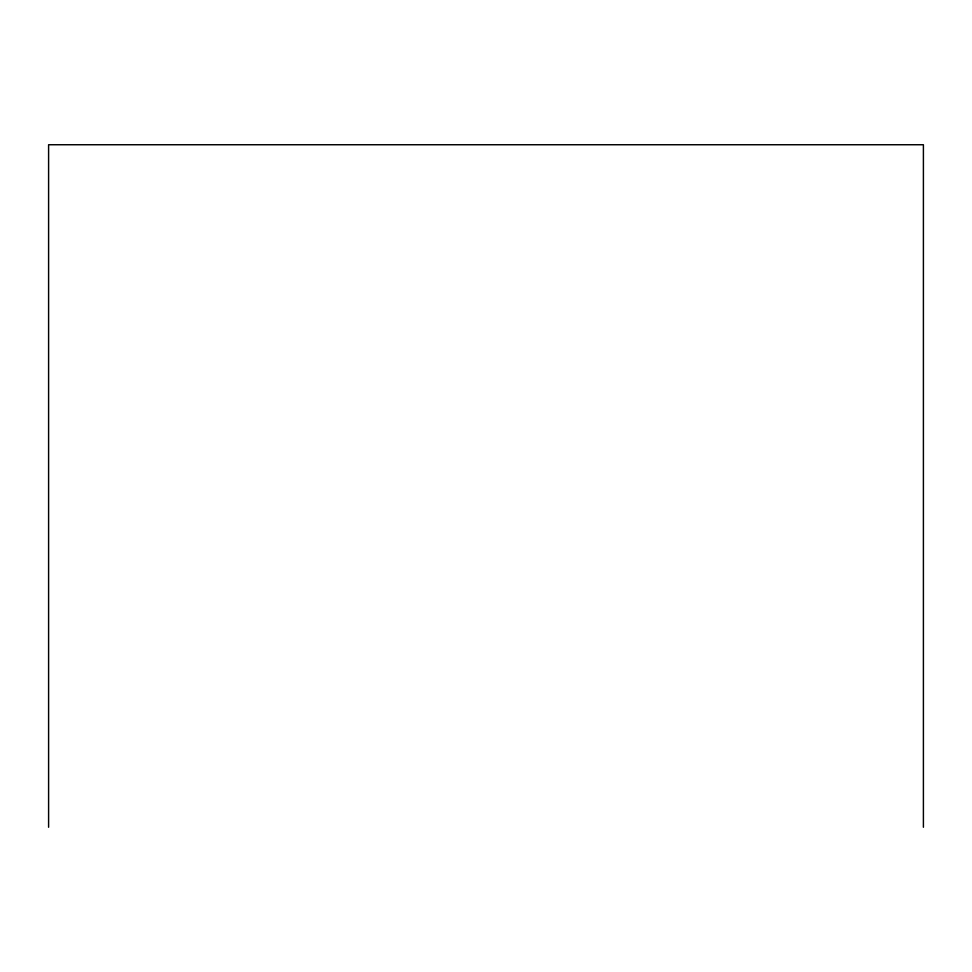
<?xml version="1.0" encoding="UTF-8"?>
<svg xmlns="http://www.w3.org/2000/svg" width="972" height="972" viewBox="0 0 972 972"><rect width="100%" height="100%" fill="white"/><g stroke="black" fill="none" stroke-linecap="round" stroke-linejoin="round"><path stroke-width="1.46" d="M923.4 827.257L923.4 144.743L48.6 144.743L48.6 827.257"/></g></svg>
